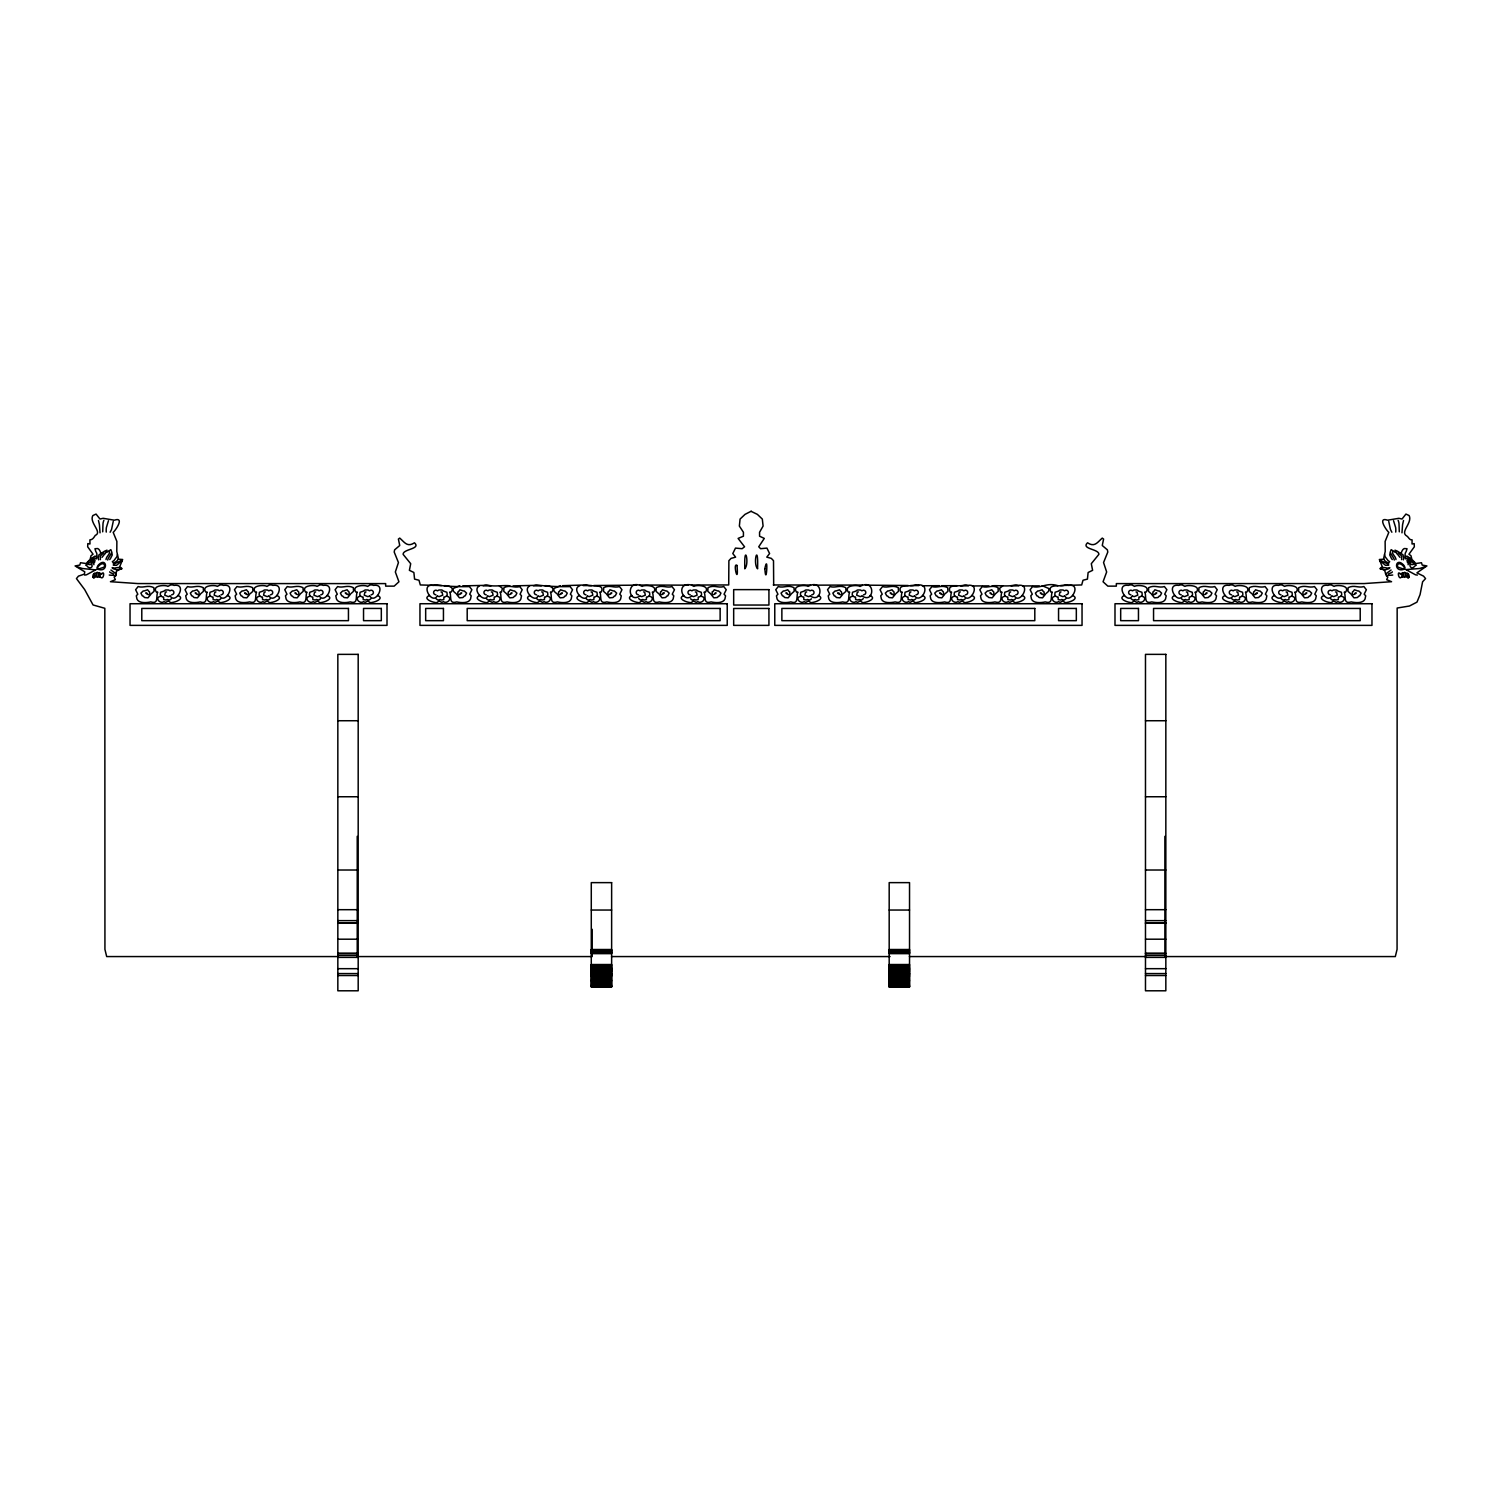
<?xml version="1.0" encoding="UTF-8"?>
<svg xmlns="http://www.w3.org/2000/svg" width="1502" height="1502" viewBox="0 0 1502 1502"><rect width="100%" height="100%" fill="white"/><g stroke="black" fill="none" stroke-linecap="round" stroke-linejoin="round"><path stroke-width="1.5" d="M1408.125 564.714L1408.2 564.039A2.76 2.76 0 0 1 1408.613 563.231L1409.721 562.63A3.173 3.173 0 0 1 1410.416 562.555M1409.233 577.05L1408.557 574.308L1407.994 578.176A8.092 8.092 0 0 0 1408.782 577.538L1408.97 577.331M1408.238 574.252C1407.562 570.854 1405.365 579.152 1407.787 576.299M1395.733 532.083L1395.771 531.501A18.982 18.982 0 0 0 1395.621 527.484L1393.537 520.725M98.681 575.886A2.966 2.966 0 0 0 99.62 577.294L100.277 576.73A7.134 7.134 0 0 0 100.071 575.285L99.489 572.619L98.569 573.201M1401.291 553.243L1401.404 552.567A12.448 12.448 0 0 1 1401.892 551.215L1402.812 549.713A4.881 4.881 0 0 1 1404.314 548.549L1407.036 548.718L1406.172 551.572A5.933 5.933 0 0 0 1405.215 553.525L1404.971 556.134A9.556 9.556 0 0 0 1405.328 558.124L1405.609 558.894M106.022 559.57L106.173 558.763A9.725 9.725 0 0 1 106.811 557.242A6.44 6.44 0 0 1 107.825 555.796L109.289 553.487A2.685 2.685 0 0 0 109.195 551.478L109.083 551.253M94.664 573.22L96.316 573.407A8.805 8.805 0 0 1 96.635 574.102L96.748 574.74A7.078 7.078 0 0 1 96.766 575.961L95.602 576.843M744.767 568.826C749.911 563.419 743.922 541.002 744.823 568.357M170.233 596.069C175.734 604.912 187.938 583.264 174.007 585.386A5.464 5.464 0 0 0 172.054 584.898A5.595 5.595 0 0 0 170.402 585.048L167.905 586.4A38.958 38.958 0 0 0 166.891 585.911C162.873 584.916 151.909 585.855 156.339 592.051A3.173 3.173 0 0 0 157.41 592.332M219.649 596.069C225.15 604.912 237.354 583.264 223.422 585.386A5.464 5.464 0 0 0 221.47 584.898A5.595 5.595 0 0 0 219.818 585.048L217.321 586.4A38.958 38.958 0 0 0 216.307 585.911C212.289 584.916 201.324 585.855 205.755 592.051A3.173 3.173 0 0 0 206.825 592.332M269.065 596.069C274.566 604.912 286.769 583.264 272.838 585.386A5.464 5.464 0 0 0 270.886 584.898A5.595 5.595 0 0 0 269.233 585.048L266.924 586.456A38.958 38.958 0 0 0 265.723 585.911C261.705 584.916 250.74 585.855 255.171 592.051A3.173 3.173 0 0 0 256.241 592.332M319.4 596.069C324.901 604.912 337.105 583.264 323.174 585.386A5.464 5.464 0 0 0 321.203 584.898A5.595 5.595 0 0 0 319.569 585.048L317.072 586.4A38.958 38.958 0 0 0 316.058 585.911C312.04 584.916 301.076 585.855 305.507 592.051A3.173 3.173 0 0 0 306.577 592.332M369.736 596.069C375.237 604.912 387.441 583.264 373.491 585.386A5.464 5.464 0 0 0 371.538 584.898A5.595 5.595 0 0 0 369.886 585.048L367.577 586.456A38.958 38.958 0 0 0 366.394 585.911C362.358 584.916 351.393 585.855 355.843 592.051A3.173 3.173 0 0 0 356.894 592.332M810.385 596.069C822.908 604.123 824.091 577.632 808.057 586.4A38.958 38.958 0 0 0 807.043 585.911C803.007 584.916 792.042 585.855 796.473 592.051A3.173 3.173 0 0 0 797.543 592.332M862.148 596.069C874.483 604.255 876.06 577.594 860.008 586.456A38.958 38.958 0 0 0 858.825 585.911C854.788 584.916 843.824 585.855 848.255 592.051A3.173 3.173 0 0 0 849.325 592.332M914.662 596.069C921.064 604.593 932.686 583.039 917.234 584.991A5.595 5.595 0 0 0 914.831 585.048C910.775 587.094 896.619 583.152 900.768 592.051A3.173 3.173 0 0 0 901.838 592.332M964.077 596.069C969.597 604.912 981.782 583.264 967.851 585.386A5.464 5.464 0 0 0 966.65 584.991A5.595 5.595 0 0 0 964.246 585.048C960.191 587.094 946.035 583.152 950.184 592.051A3.173 3.173 0 0 0 951.254 592.332M1014.413 596.069C1019.914 604.912 1032.118 583.264 1018.187 585.386A5.464 5.464 0 0 0 1016.985 584.991A5.595 5.595 0 0 0 1014.582 585.048C1008.086 586.794 999.75 585.311 992.146 585.761M1064.749 596.069C1070.25 604.912 1082.454 583.264 1068.523 585.386A5.464 5.464 0 0 0 1067.321 584.991A5.595 5.595 0 0 0 1064.918 585.048C1060.844 587.094 1046.706 583.152 1050.856 592.051A3.173 3.173 0 0 0 1051.926 592.332M97.086 568L97.142 567.606A6.496 6.496 0 0 1 98.156 565.296C106.867 555.627 109.045 573.407 97.611 569.164M117.438 554.613L117.381 554.839A10.589 10.589 0 0 1 116.818 556.81L114.114 560.359A21.178 21.178 0 0 1 112.669 561.485L112.293 561.748M1388.749 521.419L1390.439 529.417A54.598 54.598 0 0 0 1391.772 532.008L1391.885 532.234M100.033 532.835L99.432 524.78A107.224 107.224 0 0 0 98.512 520.706L98.456 520.481M97.273 568.939C97.423 565.691 103.976 560.828 104.689 565.766A3.229 3.229 0 0 1 103.995 567.174L98.606 569.014M1407.336 573.22L1405.684 573.407A8.805 8.805 0 0 0 1405.365 574.102L1405.252 574.74A7.078 7.078 0 0 0 1405.234 575.961L1406.398 576.843M107.712 560.039L107.844 559.533A7.942 7.942 0 0 1 108.764 557.58L111.617 552.886A2.779 2.779 0 0 0 111.711 551.966L110.829 549.638L107.656 551.835A18.512 18.512 0 0 1 106.567 552.342M1403.544 520.481L1403.488 520.706A107.224 107.224 0 0 0 1402.568 524.78L1401.967 532.835M171.341 598.81L169.557 600.087L167.154 599.486A5.445 5.445 0 0 1 166.14 600.03L163.699 599.598L163.605 597.064A19.263 19.263 0 0 0 162.272 596.82L161.052 596.012A3.661 3.661 0 0 1 160.282 594.36L160.601 592.276L163.962 591.112A4.637 4.637 0 0 1 165.84 589.967L168.468 590.004A4.919 4.919 0 0 1 169.876 590.83C173.481 588.183 176.034 594.229 171.528 594.923M220.756 598.81L218.973 600.087L216.57 599.486A5.445 5.445 0 0 1 215.556 600.03L213.115 599.598L213.021 597.064A19.263 19.263 0 0 0 211.688 596.82L210.468 596.012A3.661 3.661 0 0 1 209.698 594.36L210.017 592.276L213.378 591.112A4.637 4.637 0 0 1 215.255 589.967L217.884 590.004A4.919 4.919 0 0 1 219.292 590.83C222.897 588.183 225.45 594.229 220.944 594.923M270.172 598.81L268.389 600.087L265.985 599.486A5.445 5.445 0 0 1 264.972 600.03L262.531 599.598L262.437 597.064A19.263 19.263 0 0 0 261.104 596.82L259.884 596.012A3.661 3.661 0 0 1 259.114 594.36L259.433 592.276L262.794 591.112A4.637 4.637 0 0 1 264.671 589.967L267.3 590.004A4.919 4.919 0 0 1 268.708 590.83C272.313 588.183 274.866 594.229 270.36 594.923M320.508 598.81L318.724 600.087L316.302 599.486A5.445 5.445 0 0 1 315.307 600.03L312.848 599.598L312.773 597.064A19.263 19.263 0 0 0 311.44 596.82L310.219 596.012A3.661 3.661 0 0 1 309.45 594.36L309.769 592.276L313.129 591.112A4.637 4.637 0 0 1 315.007 589.967L317.635 590.004A4.919 4.919 0 0 1 319.044 590.83C322.648 588.183 325.183 594.229 320.696 594.923M370.844 598.81L369.041 600.087L366.638 599.486A5.445 5.445 0 0 1 365.643 600.03L363.184 599.598L363.108 597.064A19.263 19.263 0 0 0 361.757 596.82L360.555 596.012A3.661 3.661 0 0 1 359.785 594.36L360.105 592.276L363.465 591.112A4.637 4.637 0 0 1 365.324 589.967L367.971 590.004A4.919 4.919 0 0 1 369.379 590.83C372.965 588.183 375.519 594.229 371.013 594.923M811.493 598.81L809.691 600.087L807.287 599.486A5.445 5.445 0 0 1 806.292 600.03L803.833 599.598L803.739 597.064A19.263 19.263 0 0 0 802.406 596.82L801.186 596.012A3.661 3.661 0 0 1 800.435 594.36L800.754 592.276L804.114 591.112A4.637 4.637 0 0 1 805.973 589.967L808.602 590.004A4.919 4.919 0 0 1 810.01 590.83C813.615 588.183 816.168 594.229 811.662 594.923M863.312 598.622L861.472 600.087L859.069 599.486A5.445 5.445 0 0 1 858.074 600.03L855.614 599.598L855.52 597.064A19.263 19.263 0 0 0 854.187 596.82L852.967 596.012A3.661 3.661 0 0 1 852.216 594.36L852.535 592.276L855.896 591.112A4.637 4.637 0 0 1 857.755 589.967L860.383 590.004A4.919 4.919 0 0 1 861.791 590.83C865.396 588.183 867.949 594.229 863.443 594.923M915.788 598.81L913.986 600.087L911.583 599.486A5.445 5.445 0 0 1 910.569 600.03L908.128 599.598L908.034 597.064A19.263 19.263 0 0 0 906.701 596.82L905.481 596.012A3.661 3.661 0 0 1 904.73 594.36L905.049 592.276L908.391 591.112A4.637 4.637 0 0 1 910.268 589.967L912.897 590.004A4.919 4.919 0 0 1 914.305 590.83C917.91 588.183 920.463 594.229 915.957 594.923M965.204 598.81L963.402 600.087L960.998 599.486A5.445 5.445 0 0 1 959.985 600.03L957.544 599.598L957.45 597.064A19.263 19.263 0 0 0 956.117 596.82L954.897 596.012A3.661 3.661 0 0 1 954.145 594.36L954.465 592.276L957.807 591.112A4.637 4.637 0 0 1 959.684 589.967L962.313 590.004A4.919 4.919 0 0 1 963.721 590.83C967.326 588.183 969.879 594.229 965.373 594.923M1015.521 598.81L1013.737 600.087L1011.334 599.486A5.445 5.445 0 0 1 1010.32 600.03L1007.88 599.598L1007.786 597.064A19.263 19.263 0 0 0 1006.453 596.82L1005.232 596.012A3.661 3.661 0 0 1 1004.462 594.36L1004.782 592.276L1008.142 591.112A4.637 4.637 0 0 1 1010.02 589.967L1012.648 590.004A4.919 4.919 0 0 1 1014.057 590.83C1017.661 588.183 1020.215 594.229 1015.709 594.923M1065.857 598.81L1064.054 600.087L1061.651 599.486A5.445 5.445 0 0 1 1060.656 600.03L1058.197 599.598L1058.121 597.064A19.263 19.263 0 0 0 1056.788 596.82L1055.568 596.012A3.661 3.661 0 0 1 1054.798 594.36L1055.117 592.276L1058.478 591.112A4.637 4.637 0 0 1 1060.356 589.967L1062.984 590.004A4.919 4.919 0 0 1 1064.392 590.83C1067.997 588.183 1070.532 594.229 1066.026 594.923M757.571 568.357C758.472 541.02 752.464 563.4 757.628 568.826M1401.629 559.626L1401.61 555.984L1398.174 552.736M118.226 558.782L118.076 559.213A5.745 5.745 0 0 1 116.048 561.673L114.959 562.292A8.036 8.036 0 0 1 113.232 562.837L112.95 562.893M150.651 594.585L148.003 597.852L144.736 597.552A3.736 3.736 0 0 1 143.591 596.482L143.291 596.106A4.525 4.525 0 0 1 142.277 595.806L140.906 593.121L143.216 590.962A8.28 8.28 0 0 1 144.173 590.962L147.59 589.779L148.811 591.319A3.323 3.323 0 0 1 149.468 591.807C151.533 598.641 142.296 590.737 147.234 593.384M200.066 594.585L197.419 597.852L194.152 597.552A3.736 3.736 0 0 1 193.007 596.482L192.707 596.106A4.525 4.525 0 0 1 191.693 595.806L190.322 593.121L192.631 590.962A8.28 8.28 0 0 1 193.589 590.962L197.006 589.779L198.226 591.319A3.323 3.323 0 0 1 198.884 591.807C200.949 598.641 191.712 590.737 196.649 593.384M249.482 594.585L246.835 597.852L243.568 597.552A3.736 3.736 0 0 1 242.423 596.482L242.122 596.106A4.525 4.525 0 0 1 241.109 595.806L239.738 593.121L242.047 590.962A8.28 8.28 0 0 1 243.005 590.962L246.422 589.779L247.642 591.319A3.323 3.323 0 0 1 248.299 591.807C250.365 598.641 241.127 590.737 246.065 593.384M299.818 594.585L297.171 597.852L293.904 597.552A3.736 3.736 0 0 1 292.759 596.482L292.458 596.106A4.525 4.525 0 0 1 291.426 595.806L290.074 593.121L292.383 590.962A8.28 8.28 0 0 1 293.341 590.962L296.758 589.779L297.978 591.319A3.323 3.323 0 0 1 298.635 591.807C300.7 598.641 291.463 590.737 296.382 593.384M350.154 594.585L347.488 597.852L344.24 597.552A3.736 3.736 0 0 1 343.076 596.482L342.794 596.106A4.525 4.525 0 0 1 341.761 595.806L340.41 593.121L342.7 590.962A8.28 8.28 0 0 1 343.676 590.962L347.093 589.779L348.314 591.319A3.323 3.323 0 0 1 348.952 591.807C351.036 598.641 341.799 590.737 346.718 593.384M790.803 594.585L788.137 597.852L784.889 597.552A3.736 3.736 0 0 1 783.725 596.482L783.443 596.106A4.525 4.525 0 0 1 782.411 595.806L781.059 593.121L783.349 590.962A8.28 8.28 0 0 1 784.326 590.962L787.724 589.779L788.944 591.319A3.323 3.323 0 0 1 789.601 591.807M842.584 594.585L839.918 597.852L836.67 597.552A3.736 3.736 0 0 1 835.506 596.482L835.225 596.106A4.525 4.525 0 0 1 834.192 595.806L832.84 593.121L835.131 590.962A8.28 8.28 0 0 1 836.107 590.962L839.505 589.779L840.726 591.319A3.323 3.323 0 0 1 841.383 591.807C843.936 598.416 833.666 591.15 839.336 593.252M895.079 594.585L892.432 597.852L889.184 597.552A3.736 3.736 0 0 1 888.02 596.482L887.738 596.106A4.525 4.525 0 0 1 886.706 595.806L885.335 593.121L887.644 590.962A8.28 8.28 0 0 1 888.602 590.962L892.019 589.779L893.239 591.319A3.323 3.323 0 0 1 893.897 591.807C895.962 598.641 886.724 590.737 891.662 593.384M944.495 594.585L941.848 597.852L938.6 597.552A3.736 3.736 0 0 1 937.436 596.482L937.154 596.106A4.525 4.525 0 0 1 936.121 595.806L934.751 593.121L937.06 590.962A8.28 8.28 0 0 1 938.018 590.962L941.435 589.779L942.655 591.319A3.323 3.323 0 0 1 943.312 591.807C945.378 598.641 936.14 590.737 941.078 593.384M994.831 594.585L992.184 597.852L988.917 597.552A3.736 3.736 0 0 1 987.772 596.482L987.471 596.106A4.525 4.525 0 0 1 986.438 595.806L985.087 593.121L987.396 590.962A8.28 8.28 0 0 1 988.354 590.962L991.771 589.779L992.991 591.319A3.323 3.323 0 0 1 993.648 591.807C995.713 598.641 986.476 590.737 991.414 593.384M1045.167 594.585L1042.519 597.852L1039.253 597.552A3.736 3.736 0 0 1 1038.107 596.482L1037.807 596.106A4.525 4.525 0 0 1 1036.774 595.806L1035.422 593.121L1037.732 590.962A8.28 8.28 0 0 1 1038.689 590.962L1042.106 589.779L1043.289 591.488A3.323 3.323 0 0 1 1043.984 591.807C1046.049 598.641 1036.812 590.737 1041.731 593.384M96.391 558.894L96.672 558.124A9.556 9.556 0 0 0 97.029 556.134L96.785 553.525A5.933 5.933 0 0 0 95.828 551.572L94.964 548.718L97.686 548.549A4.881 4.881 0 0 1 99.188 549.713L100.108 551.215A12.448 12.448 0 0 1 100.596 552.567L100.709 553.243M103.901 520.312L103.769 520.612A15.658 15.658 0 0 0 103.018 523.353L102.849 527.333A72.828 72.828 0 0 1 102.699 531.821M108.463 520.725L106.398 527.484A18.982 18.982 0 0 0 106.229 531.501L106.266 532.083M90.833 558.913L94.833 556.191A6.515 6.515 0 0 1 96.147 556.397M449.755 592.126C451.764 596.238 448.347 604.536 456.758 601.908C461.433 602.978 470.839 603.748 470.933 596.895A2.46 2.46 0 0 0 471.102 595.656L469.694 594.21L471.872 589.723L469.394 586.569C460.438 586.85 446.901 586.475 437.082 585.048A5.595 5.595 0 0 0 434.679 584.991A5.464 5.464 0 0 0 433.477 585.386C419.546 583.264 431.75 604.912 437.251 596.069M500.091 592.126C502.1 596.238 498.683 604.536 507.094 601.908C511.769 602.978 521.175 603.748 521.269 596.895A2.46 2.46 0 0 0 521.438 595.656L520.03 594.21L522.189 589.723L519.711 586.569C514.153 588.296 510.136 584.56 503.977 587.658L503.752 591.3L506.512 593.741M550.427 592.126C552.492 596.256 548.981 604.536 557.411 601.908C562.086 602.978 571.511 603.748 571.605 596.895A2.46 2.46 0 0 0 571.755 595.656L570.347 594.21L572.525 589.723L570.047 586.569C561.11 586.85 547.573 586.475 537.754 585.048A5.595 5.595 0 0 0 535.35 584.991A5.464 5.464 0 0 0 534.149 585.386L513.083 585.874M599.842 592.126C601.833 596.238 598.434 604.536 606.827 601.908C611.502 602.978 620.927 603.748 621.021 596.895A2.46 2.46 0 0 0 621.171 595.656L619.763 594.21L621.941 589.723L619.462 586.569C613.886 588.296 609.868 584.56 603.729 587.658L603.504 591.3L606.264 593.741M652.337 592.126C654.346 596.238 650.948 604.536 659.34 601.908C664.015 602.978 673.44 603.748 673.534 596.895A2.46 2.46 0 0 0 673.685 595.656L672.276 594.21L674.454 589.723L671.976 586.569C666.4 588.296 662.382 584.56 656.243 587.658L656.017 591.3L658.777 593.741M704.119 592.126C706.203 596.256 702.692 604.536 711.122 601.908C715.797 602.978 725.222 603.748 725.316 596.895A2.46 2.46 0 0 0 725.466 595.656L724.058 594.21L726.236 589.723L723.757 586.569C718.181 588.296 714.163 584.56 708.024 587.658L707.799 591.3L710.559 593.741M1144.768 592.126C1146.777 596.238 1143.36 604.536 1151.771 601.908C1156.446 602.978 1165.852 603.748 1165.946 596.895A2.46 2.46 0 0 0 1166.115 595.656L1164.707 594.21L1166.885 589.723L1164.407 586.569C1158.831 588.296 1154.813 584.56 1148.673 587.658L1148.448 591.3L1151.189 593.741M1195.104 592.126C1197.169 596.256 1193.658 604.536 1202.107 601.908C1206.782 602.978 1216.188 603.748 1216.282 596.895A2.46 2.46 0 0 0 1216.451 595.656L1215.043 594.21L1217.221 589.723L1214.743 586.569C1209.166 588.296 1205.148 584.56 1199.009 587.658L1198.784 591.3L1201.525 593.741M1245.44 592.126C1247.449 596.238 1244.032 604.536 1252.424 601.908C1257.099 602.978 1266.524 603.748 1266.618 596.895A2.46 2.46 0 0 0 1266.787 595.656L1265.36 594.21L1267.538 589.723L1265.059 586.569C1259.483 588.296 1255.465 584.56 1249.326 587.658L1249.101 591.3L1251.861 593.741M1294.855 592.126C1296.921 596.256 1293.41 604.536 1301.84 601.908C1306.515 602.978 1315.94 603.748 1316.034 596.895A2.46 2.46 0 0 0 1316.203 595.656L1314.776 594.21L1316.954 589.723L1314.475 586.569C1308.899 588.296 1304.881 584.56 1298.742 587.658L1298.517 591.3L1301.276 593.741M1344.271 592.126C1346.28 596.238 1342.863 604.536 1351.256 601.908C1355.93 602.978 1365.356 603.748 1365.449 596.895A2.46 2.46 0 0 0 1365.618 595.656L1364.191 594.21L1366.369 589.723L1363.891 586.569C1358.315 588.296 1354.297 584.56 1348.158 587.658L1347.932 591.3L1350.692 593.741M102.042 557.336L103.863 554.951A28.275 28.275 0 0 1 105.215 553.581L106.604 551.403A9.012 9.012 0 0 0 106.98 550.183L104.483 551.234A21.591 21.591 0 0 1 103.169 552.098L99.001 554.782L98.287 558.087A13.049 13.049 0 0 0 98.625 559.852M1392.917 551.253L1392.805 551.478A2.685 2.685 0 0 0 1392.711 553.487L1394.175 555.796A6.44 6.44 0 0 1 1395.189 557.242A9.725 9.725 0 0 1 1395.827 558.763L1395.978 559.57M110.115 532.234L110.228 532.008A54.598 54.598 0 0 0 111.561 529.417L113.251 521.419M100.108 573.464L101.254 573.595A11.866 11.866 0 0 1 101.46 574.29C104.971 568.807 104.013 581.236 100.258 576.918M1416.348 565.109A29.496 29.496 0 0 0 1415.091 565.841C1411.523 570.76 1407.843 565.559 1411.354 561.842A12.26 12.26 0 0 0 1411.486 560.622M337.837 956.567L106.68 956.567L104.933 949.395L104.821 608.291L93.068 604.968L84.694 589.629L76.452 578.589L78.442 576.13L84.375 574.121L84.769 571.83L75.1 565.935L79.794 565.09L80.526 562.724L86.102 563.532L90.082 559.439L91.04 555.702L93.049 554.219L87.679 546.822L87.811 543.611L89.97 543.987L89.913 539.856C92.655 539.762 93.781 537.641 95.264 535.388C102.868 532.328 88.862 522.508 92.842 515.58L96.053 514.059L99.977 519.035L103.131 518.303L114.377 520.199C124.572 516.613 116.33 529.455 113.194 532.403L116.874 541.396L116.781 551.516L118.545 559.232L122.657 559.495L119.747 566.611L122.019 568.601L118.489 569.521A8.805 8.805 0 0 1 116.536 569.727L113.194 568.732A7.773 7.773 0 0 1 112.331 568L112.124 567.794M691.615 596.069C682.49 604.067 675.093 581.33 691.464 585.048L728.714 584.954L728.883 560.697L731.08 558.368L735.623 557.148L732.807 553.543L735.473 548.099L742.101 548.699L744.56 546.784L738.102 538.411L743.415 536.214L743.434 532.271L739.36 526.075L740.073 519.072L745.03 514.36L751.225 511.206M120.254 569.22L116.386 571.229L116.105 575.36L114.133 576.975L115.316 579.678L110.435 581.706L137.733 583.565L385.657 583.602L385.657 586.137L394.162 586.137L398.931 581.781L395.345 571.98L398.443 562.555L394.2 552.041L394.632 549.826L399.739 545.508L398.405 539.087L399.739 538.091C404.564 542.222 407.173 547.573 414.477 542.804C421.33 549.131 402.799 548.943 403.118 554.351L410.703 563.701L409.389 570.328L413.876 572.487L414.571 579.115L419.002 580.241L420.316 584.954L441.457 585.536M96.316 572.825C99.094 570.047 99.507 579.659 96.56 576.806M1403.431 573.201L1402.511 572.619L1401.929 575.285A7.134 7.134 0 0 0 1401.742 576.524C1398.85 581.875 1396.466 568.77 1400.54 574.29A11.866 11.866 0 0 1 1400.746 573.595L1401.892 573.464M486.291 594.923C481.785 594.229 484.339 588.183 487.943 590.83A4.919 4.919 0 0 1 489.352 590.004L491.98 589.967A4.637 4.637 0 0 1 493.858 591.112L497.218 592.276L497.537 594.36A3.661 3.661 0 0 1 496.768 596.012L495.547 596.82A19.263 19.263 0 0 0 494.214 597.064L494.12 599.598L491.68 600.03A5.445 5.445 0 0 1 490.666 599.486L488.263 600.087L486.479 598.81M586.043 594.923C581.537 594.229 584.09 588.183 587.695 590.83A4.919 4.919 0 0 1 589.103 590.004L591.732 589.967A4.637 4.637 0 0 1 593.609 591.112L596.951 592.276L597.27 594.36A3.661 3.661 0 0 1 596.519 596.012L595.299 596.82A19.263 19.263 0 0 0 593.966 597.064L593.872 599.598L591.431 600.03A5.445 5.445 0 0 1 590.417 599.486L588.014 600.087L586.212 598.81M690.338 594.923C685.832 594.229 688.385 588.183 691.99 590.83A4.919 4.919 0 0 1 693.398 590.004L696.027 589.967A4.637 4.637 0 0 1 697.886 591.112L701.246 592.276L701.565 594.36A3.661 3.661 0 0 1 700.814 596.012L699.594 596.82A19.263 19.263 0 0 0 698.261 597.064L698.167 599.598L695.708 600.03A5.445 5.445 0 0 1 694.713 599.486L692.309 600.087L690.507 598.81M1130.987 594.923C1126.481 594.229 1129.035 588.183 1132.621 590.83A4.919 4.919 0 0 1 1134.029 590.004L1136.676 589.967A4.637 4.637 0 0 1 1138.535 591.112L1141.896 592.276L1142.215 594.36A3.661 3.661 0 0 1 1141.445 596.012L1140.243 596.82A19.263 19.263 0 0 0 1138.891 597.064L1138.816 599.598L1136.357 600.03A5.445 5.445 0 0 1 1135.362 599.486L1132.959 600.087L1131.156 598.81M1231.64 594.923C1227.134 594.229 1229.687 588.183 1233.292 590.83A4.919 4.919 0 0 1 1234.7 590.004L1237.329 589.967A4.637 4.637 0 0 1 1239.206 591.112L1242.567 592.276L1242.886 594.36A3.661 3.661 0 0 1 1242.116 596.012L1240.896 596.82A19.263 19.263 0 0 0 1239.563 597.064L1239.469 599.598L1237.028 600.03A5.445 5.445 0 0 1 1236.015 599.486L1233.611 600.087L1231.828 598.81M1330.472 594.923C1325.966 594.229 1328.519 588.183 1332.124 590.83A4.919 4.919 0 0 1 1333.532 590.004L1336.16 589.967A4.637 4.637 0 0 1 1338.038 591.112L1341.399 592.276L1341.718 594.36A3.661 3.661 0 0 1 1340.948 596.012L1339.728 596.82A19.263 19.263 0 0 0 1338.395 597.064L1338.301 599.598L1335.86 600.03A5.445 5.445 0 0 1 1334.846 599.486L1332.443 600.087L1330.659 598.81M90.514 560.622A12.26 12.26 0 0 0 90.646 561.842L91.566 564.226L89.97 564.621A6.628 6.628 0 0 1 88.975 564.452L86.665 564.02M1389.876 567.794L1389.669 568A7.773 7.773 0 0 1 1388.806 568.732L1385.464 569.727A8.805 8.805 0 0 1 1383.511 569.521L1379.981 568.601L1382.253 566.611L1379.343 559.495L1383.455 559.232L1385.219 551.516L1385.126 541.396L1388.806 532.403C1385.67 529.455 1377.428 516.613 1387.623 520.199L1398.869 518.303L1402.023 519.035L1405.947 514.059L1409.158 515.58C1412.706 523.147 1399.376 532.102 1406.942 536.101C1408.745 537.303 1409.289 540.138 1412.087 539.856L1412.03 543.987L1414.189 543.611L1414.321 546.822L1408.951 554.219L1410.96 555.702L1411.918 559.439L1415.898 563.532L1421.474 562.724L1422.206 565.09L1426.9 565.935L1416.893 572.863L1423.558 576.13L1425.548 578.589L1422.601 581.781L1420.066 594.604L1416.968 602.133L1409.458 606.019L1397.16 608.028L1397.067 949.395L1395.32 956.567L1164.876 956.567L1164.876 836.332M1388.468 573.933L1391.791 572.544A8.054 8.054 0 0 0 1392.335 571.849M1380.488 568.995L1380.638 568.845A6.29 6.29 0 0 1 1381.183 568.413L1381.915 568A9.838 9.838 0 0 1 1383.361 567.456L1388.073 568.15A6.027 6.027 0 0 0 1389.162 567.718L1389.406 567.587M1381.746 569.22C1386.797 569.183 1384.187 575.059 1387.059 575.604A5.97 5.97 0 0 1 1388.186 575.304L1389.087 575.228A11.734 11.734 0 0 0 1390.608 575.247A24.633 24.633 0 0 0 1392.748 575.041M787.367 593.384C782.429 590.718 791.667 598.641 789.601 591.807M509.854 585.761C502.25 585.048 493.895 586.982 487.418 585.048A5.595 5.595 0 0 0 485.015 584.991A5.464 5.464 0 0 0 483.813 585.386L462.747 585.874M1407.092 561.692L1409.289 560.622A4.769 4.769 0 0 1 1410.247 560.715M712.399 591.807C710.333 598.641 719.571 590.718 714.633 593.384M1405.44 576.806C1402.53 579.697 1402.868 570.047 1405.684 572.825M103.826 552.736L100.39 555.984L100.371 559.626M1395.433 552.342A18.512 18.512 0 0 1 1394.344 551.835L1391.171 549.638L1390.289 551.966A2.779 2.779 0 0 0 1390.383 552.886L1389.726 554.895L1391.265 558.087A38.639 38.639 0 0 0 1392.279 559.589M995.488 593.741L998.248 591.3L998.023 587.658C991.864 584.56 987.847 588.296 982.289 586.569L979.811 589.723L981.97 594.21L980.562 595.656A2.46 2.46 0 0 0 980.731 596.895C980.825 603.748 990.231 602.978 994.906 601.908C1003.317 604.536 999.9 596.238 1001.909 592.126M1057.821 585.686C1046.969 582.1 1040.473 588.765 1032.606 586.569L1030.128 589.723L1032.306 594.21L1030.898 595.656A2.46 2.46 0 0 0 1031.067 596.895C1031.161 603.748 1040.567 602.978 1045.242 601.908C1053.653 604.536 1050.236 596.238 1052.245 592.126M1406.304 558.087L1409.683 558.368A9.65 9.65 0 0 1 1410.678 559.12M600.162 592.332A3.173 3.173 0 0 0 601.232 592.051C605.381 583.152 591.225 587.094 587.169 585.048A5.595 5.595 0 0 0 584.766 584.991L562.518 585.686M1391.077 570.028L1386.609 573.295A7.717 7.717 0 0 0 1385.952 574.515M151.308 593.741L154.068 591.3L153.842 587.658C147.703 584.56 143.685 588.296 138.109 586.569L135.631 589.723L137.809 594.21L136.382 595.656A2.46 2.46 0 0 0 136.551 596.895C136.644 603.748 146.069 602.978 150.744 601.908C159.137 604.536 155.72 596.238 157.729 592.126M200.724 593.741L203.483 591.3L203.258 587.658C197.119 584.56 193.101 588.296 187.525 586.569L185.046 589.723L187.224 594.21L185.797 595.656A2.46 2.46 0 0 0 185.966 596.895C186.06 603.748 195.485 602.978 200.16 601.908C208.384 604.818 205.267 596.219 207.145 592.126M250.139 593.741L252.899 591.3L252.674 587.658C246.535 584.56 242.517 588.296 236.94 586.569L234.462 589.723L236.64 594.21L235.213 595.656A2.46 2.46 0 0 0 235.382 596.895C235.476 603.748 244.901 602.978 249.576 601.908C257.969 604.536 254.551 596.238 256.56 592.126M300.475 593.741L303.216 591.3L302.991 587.658C296.852 584.56 292.834 588.296 287.257 586.569L284.779 589.723L286.957 594.21L285.549 595.656A2.46 2.46 0 0 0 285.718 596.895C285.812 603.748 295.218 602.978 299.893 601.908C308.117 604.818 305.019 596.219 306.896 592.126M350.811 593.741L353.552 591.3L353.327 587.658C347.187 584.56 343.169 588.296 337.593 586.569L335.115 589.723L337.293 594.21L335.885 595.656A2.46 2.46 0 0 0 336.054 596.895C336.148 603.748 345.554 602.978 350.229 601.908C358.64 604.536 355.223 596.238 357.232 592.126M791.441 593.741L794.201 591.3L793.976 587.658C787.837 584.56 783.819 588.296 778.243 586.569L775.764 589.723L777.942 594.21L776.534 595.656A2.46 2.46 0 0 0 776.684 596.895C776.778 603.748 786.203 602.978 790.878 601.908C799.102 604.818 796.004 596.219 797.881 592.126M843.223 593.741L845.983 591.3L845.757 587.658C839.618 584.56 835.6 588.296 830.024 586.569L827.546 589.723L829.724 594.21L828.315 595.656A2.46 2.46 0 0 0 828.466 596.895C828.56 603.748 837.985 602.978 842.66 601.908C851.052 604.536 847.654 596.238 849.663 592.126M895.736 593.741L898.496 591.3L898.271 587.658C892.132 584.56 888.114 588.296 882.538 586.569L880.059 589.723L882.237 594.21L880.829 595.656A2.46 2.46 0 0 0 880.979 596.895C881.073 603.748 890.498 602.978 895.173 601.908C903.566 604.536 900.167 596.238 902.158 592.126M945.152 593.741L947.912 591.3L947.687 587.658C941.547 584.56 937.53 588.296 931.953 586.569L929.475 589.723L931.653 594.21L930.245 595.656A2.46 2.46 0 0 0 930.395 596.895C930.489 603.748 939.914 602.978 944.589 601.908C952.812 604.818 949.696 596.219 951.573 592.126M1045.824 593.741L1048.565 591.3L1048.959 588.577L1042.238 585.705M479.307 585.949C471.647 589.929 484.789 603.504 487.587 596.069M529.643 585.949C521.983 589.929 535.106 603.504 537.923 596.069M96.128 569.596L86.553 574.778A26.06 26.06 0 0 1 84.619 575.078M1424.929 566.63L1424.384 566.855A55.912 55.912 0 0 1 1419.559 568.507L1405.872 569.596M652.675 592.332A3.173 3.173 0 0 0 653.745 592.051C658.176 585.836 647.212 584.916 643.175 585.911A38.958 38.958 0 0 0 642.161 586.4C626.127 577.632 627.31 604.123 639.852 596.069M122.206 561.279L122 561.354A12.26 12.26 0 0 0 120.273 562.199L116.499 565.334L113.288 565.184M1404.389 569.164C1392.955 573.388 1395.133 555.627 1403.844 565.296A6.496 6.496 0 0 1 1404.858 567.606L1404.914 568M1388.712 565.184L1385.501 565.334L1381.727 562.199A12.26 12.26 0 0 0 1380 561.354L1379.794 561.279M121.887 560.377L121.024 560.64A10.758 10.758 0 0 0 119.747 561.279L113.439 564.377M459.762 585.705L453.041 588.577L453.435 591.3L456.176 593.741M560.434 585.705L553.712 588.577L554.088 591.3L556.848 593.741M1002.66 585.949L999.543 588.39L1000.52 592.051A3.173 3.173 0 0 0 1001.59 592.332M579.81 585.761C570.647 588.671 584.316 603.898 587.338 596.069M1388.561 564.377L1382.253 561.279A10.758 10.758 0 0 0 1380.976 560.64L1380.282 560.415M1415.335 564.02L1413.025 564.452A6.628 6.628 0 0 1 1412.03 564.621L1410.434 564.226M960.736 585.911L968.583 585.799M1011.071 585.911L1018.919 585.799M160.977 596.181C154.011 597.176 159.925 604.611 164.131 601.645A5.219 5.219 0 0 0 165.746 602.34L168.337 601.063L170.533 602.49A3.229 3.229 0 0 0 172.58 602.415C176.053 601.964 184.99 598.472 178.081 595.468M210.393 596.181C203.427 597.176 209.341 604.611 213.547 601.645A5.219 5.219 0 0 0 215.161 602.34L217.752 601.063L219.949 602.49A3.229 3.229 0 0 0 221.996 602.415C225.469 601.964 234.406 598.472 227.497 595.468M259.808 596.181C252.843 597.176 258.757 604.611 262.963 601.645A5.219 5.219 0 0 0 264.577 602.34L267.168 601.063L269.365 602.49A3.229 3.229 0 0 0 271.411 602.415C274.885 601.964 283.822 598.472 276.912 595.468M310.125 596.181C303.179 597.176 309.093 604.611 313.298 601.645A5.219 5.219 0 0 0 314.913 602.34L317.504 601.063L319.682 602.49A3.229 3.229 0 0 0 321.747 602.415C325.221 601.964 334.157 598.472 327.248 595.468M360.461 596.181C353.514 597.176 359.41 604.611 363.634 601.645A5.219 5.219 0 0 0 365.249 602.34L367.84 601.063L370.018 602.49A3.229 3.229 0 0 0 372.083 602.415C375.538 601.964 384.493 598.472 377.584 595.468M801.11 596.181C794.164 597.176 800.059 604.611 804.265 601.645A5.219 5.219 0 0 0 805.879 602.34L808.47 601.063L810.667 602.49A3.229 3.229 0 0 0 812.713 602.415C816.187 601.964 825.142 598.472 818.233 595.468M852.892 596.181C845.926 597.176 851.841 604.611 856.046 601.645A5.219 5.219 0 0 0 857.661 602.34L860.252 601.063L862.448 602.49A3.229 3.229 0 0 0 864.495 602.415C867.968 601.964 876.924 598.472 869.996 595.468M905.406 596.181C898.44 597.176 904.354 604.611 908.56 601.645A5.219 5.219 0 0 0 910.174 602.34L912.765 601.063L914.962 602.49A3.229 3.229 0 0 0 917.009 602.415C920.482 601.964 929.438 598.472 922.51 595.468M954.821 596.181C947.856 597.176 953.77 604.611 957.976 601.645A5.219 5.219 0 0 0 959.59 602.34L962.181 601.063L964.378 602.49A3.229 3.229 0 0 0 966.424 602.415C969.898 601.964 978.853 598.472 971.925 595.468M1005.138 596.181C998.192 597.176 1004.106 604.611 1008.311 601.645A5.219 5.219 0 0 0 1009.926 602.34L1012.517 601.063L1014.714 602.49A3.229 3.229 0 0 0 1016.76 602.415C1020.233 601.964 1029.17 598.472 1022.261 595.468M1055.474 596.181C1048.527 597.176 1054.442 604.611 1058.647 601.645A5.219 5.219 0 0 0 1060.262 602.34L1062.853 601.063L1065.031 602.49A3.229 3.229 0 0 0 1067.096 602.415C1070.551 601.964 1079.506 598.472 1072.597 595.468M583.133 585.592L591.544 585.536M593.797 585.517L636.623 585.16M922.19 585.761L939.482 585.686M972.357 585.949L988.917 585.874M1022.693 585.949L1039.253 585.874M813.596 585.16L862.317 585.048M773.286 584.954L810.536 585.048M910.456 585.536L918.867 585.592M1060.543 585.536L1081.684 584.954L1082.998 580.241L1087.429 579.115L1088.124 572.487L1092.611 570.328L1091.297 563.701L1098.882 554.351C1099.201 548.943 1080.67 549.131 1087.523 542.804C1094.827 547.573 1097.436 542.222 1102.261 538.091L1103.594 539.087L1102.261 545.508L1107.368 549.826L1107.8 552.041L1103.557 562.555L1106.655 571.98L1103.069 581.781L1107.838 586.137L1116.343 586.137L1116.343 583.602L1364.267 583.565L1391.565 581.706L1386.684 579.678L1387.867 576.975L1386.421 575.979M941.566 585.705L957.149 585.686M337.837 720.735L358.189 720.735M1145.482 720.735L1165.834 720.735M337.837 796.755L358.189 796.755M1145.482 796.755L1165.834 796.755M337.837 870.015L358.189 870.015M1145.482 870.015L1165.834 870.015M337.837 909.686L358.189 909.686M1145.482 909.686L1165.834 909.686M591.281 910.043L611.633 910.043M889.184 910.043L909.536 910.043M337.837 920.632L358.189 920.632M1145.482 920.632L1165.834 920.632M337.837 922.923L358.189 922.923M1145.482 922.923L1165.834 922.923M337.837 923.261L358.189 923.261M1145.482 923.261L1165.834 923.261M337.837 939.201L358.189 939.201M1145.482 939.201L1165.834 939.201M591.281 949.508L611.633 949.508M889.184 949.508L909.536 949.508M591.281 949.902L611.633 949.921M889.184 949.921L909.536 949.902M591.281 950.334L611.633 950.334M889.184 950.334L909.536 950.334M591.281 950.804L611.633 950.804M889.184 950.804L909.536 950.804M591.281 951.217L611.633 951.217M889.184 951.217L909.536 951.217M591.281 951.705L611.633 951.892M889.184 951.705L909.536 951.892M591.281 952.137L611.633 952.137M889.184 952.137L909.536 952.137M591.281 952.456L611.633 952.456M889.184 952.456L909.536 952.456M591.281 952.831L611.633 952.831M889.184 952.831L909.536 952.831M337.837 953.244L358.189 953.244M591.281 953.226L611.633 953.226M889.184 953.226L909.536 953.226M1145.482 953.244L1165.834 953.244M337.837 953.639L358.189 953.639M591.281 953.639L611.633 953.639M889.184 953.639L909.536 953.639M1145.482 953.639L1165.834 953.639M337.837 955.441L358.189 955.441M1145.482 955.441L1165.834 955.441M611.521 956.567L890.085 956.567M909.423 956.567L1145.482 956.567M337.837 957.375L358.189 957.375M1145.482 957.375L1165.834 957.375M591.281 964.528L611.633 964.528M889.184 964.528L909.536 964.528M591.281 964.941L611.633 964.941M889.184 964.941L909.536 964.941M591.281 965.486L611.633 965.486M889.184 965.486L909.536 965.486M591.281 966.086L611.633 966.086M889.184 966.086L909.536 966.086M591.281 966.725L611.633 966.725M889.184 966.725L909.536 966.725M591.281 967.326L611.633 967.326M889.184 967.326L909.536 967.326M591.281 967.832L611.633 967.832M889.184 967.832L909.536 967.832M591.281 968.302L611.633 968.302M889.184 968.302L909.536 968.302M337.837 968.677L358.189 968.677M591.281 968.696L611.633 968.696M889.184 968.696L909.536 968.696M1145.482 968.677L1165.834 968.677M591.281 969.034L611.633 969.034M889.184 969.034L909.536 969.034M591.281 969.316L611.633 969.316M889.184 969.316L909.536 969.316M591.281 969.748L611.633 969.748M889.184 969.729L909.536 969.748M591.281 970.142L611.633 970.142M889.184 970.142L909.536 970.142M591.281 970.574L611.633 970.574M889.184 970.574L909.536 970.574M591.281 971.024L611.633 971.024M889.184 971.024L909.536 971.024M591.281 971.456L611.633 971.456M889.184 971.456L909.536 971.456M591.281 971.775L611.633 971.775M889.184 971.775L909.536 971.775M591.281 972.658L611.633 972.658M889.184 972.658L909.536 972.658M591.281 972.996L611.633 972.996M889.184 972.996L909.536 972.996M337.837 973.578L358.189 973.578M591.281 973.315L611.633 973.315M889.184 973.315L909.536 973.315M1145.482 973.578L1165.834 973.578M591.281 973.634L611.633 973.634M889.184 973.634L909.536 973.634M591.281 973.934L611.633 973.934M889.184 973.934L909.536 973.934M591.281 974.31L611.633 974.31M889.184 974.31L909.536 974.31M591.281 974.723L611.633 974.723M889.184 974.723L909.536 974.723M591.281 975.136L611.633 975.136M889.184 975.136L909.536 975.136M337.837 975.53L358.189 975.53M591.281 975.756L611.633 975.493M889.184 975.493L909.536 975.756M1145.482 975.53L1165.834 975.53M591.281 976L611.633 976M889.184 976L909.536 976M591.281 976.488L611.633 976.488M889.184 976.488L909.536 976.488M591.281 977.239L611.633 977.239M889.184 977.239L909.536 977.239M591.281 978.159L611.633 978.159M889.184 978.159L909.536 978.159M591.281 979.06L611.633 979.06M889.184 979.06L909.536 979.06M591.281 979.83L611.633 979.83M889.184 979.83L909.536 979.83M591.281 980.431L611.633 980.431M889.184 980.431L909.536 980.431M591.281 980.825L611.633 980.825M889.184 980.825L909.536 980.825M591.281 981.519L611.633 981.519M889.184 981.519L909.536 981.519M591.281 982.439L611.633 982.439M889.184 982.439L909.536 982.439M591.281 983.416L611.633 983.416M889.184 983.416L909.536 983.416M591.281 984.373L611.633 984.373M889.184 984.373L909.536 984.373M591.281 985.162L611.633 985.162M889.184 985.162L909.536 985.162M591.281 985.706L611.633 985.706M889.184 985.706L909.536 985.706M591.281 986.101L611.633 986.101M889.184 986.101L909.536 986.101M591.281 986.42L611.633 986.42M889.184 986.42L909.536 986.42M591.281 986.664L611.633 986.664M889.184 986.664L909.536 986.664M889.184 986.852L909.536 987.058L909.536 882.632L889.184 882.632L889.184 987.058M639.683 585.048L688.404 585.16M533.417 585.799L541.264 585.911M483.081 585.799L490.929 585.911M1323.919 595.468C1317.01 598.472 1325.947 601.964 1329.42 602.415A3.229 3.229 0 0 0 1331.467 602.49L1333.663 601.063L1336.254 602.34A5.219 5.219 0 0 0 1337.869 601.645C1342.075 604.611 1347.989 597.176 1341.023 596.181M1274.503 595.468C1267.594 598.472 1276.531 601.964 1280.004 602.415A3.229 3.229 0 0 0 1282.051 602.49L1284.248 601.063L1286.838 602.34A5.219 5.219 0 0 0 1288.453 601.645C1292.659 604.611 1298.573 597.176 1291.607 596.181M1225.088 595.468C1218.178 598.472 1227.115 601.964 1230.589 602.415A3.229 3.229 0 0 0 1232.635 602.49L1234.832 601.063L1237.423 602.34A5.219 5.219 0 0 0 1239.037 601.645C1243.243 604.611 1249.157 597.176 1242.192 596.181M1174.752 595.468C1167.843 598.472 1176.779 601.964 1180.253 602.415A3.229 3.229 0 0 0 1182.318 602.49L1184.496 601.063L1187.087 602.34A5.219 5.219 0 0 0 1188.702 601.645C1192.907 604.611 1198.821 597.176 1191.875 596.181M1124.416 595.468C1117.507 598.472 1126.462 601.964 1129.917 602.415A3.229 3.229 0 0 0 1131.982 602.49L1134.16 601.063L1136.751 602.34A5.219 5.219 0 0 0 1138.366 601.645C1142.59 604.611 1148.486 597.176 1141.539 596.181M683.767 595.468C676.858 598.472 685.813 601.964 689.287 602.415A3.229 3.229 0 0 0 691.333 602.49L693.53 601.063L696.121 602.34A5.219 5.219 0 0 0 697.735 601.645C701.941 604.611 707.836 597.176 700.89 596.181M632.004 595.468C625.076 598.472 634.032 601.964 637.505 602.415A3.229 3.229 0 0 0 639.552 602.49L641.748 601.063L644.339 602.34A5.219 5.219 0 0 0 645.954 601.645C650.159 604.611 656.074 597.176 649.108 596.181M579.49 595.468C572.562 598.472 581.518 601.964 584.991 602.415A3.229 3.229 0 0 0 587.038 602.49L589.235 601.063L591.826 602.34A5.219 5.219 0 0 0 593.44 601.645C597.646 604.611 603.56 597.176 596.594 596.181M530.075 595.468C523.147 598.472 532.102 601.964 535.576 602.415A3.229 3.229 0 0 0 537.622 602.49L539.819 601.063L542.41 602.34A5.219 5.219 0 0 0 544.024 601.645C548.23 604.611 554.144 597.176 547.179 596.181M479.739 595.468C472.83 598.472 481.767 601.964 485.24 602.415A3.229 3.229 0 0 0 487.286 602.49L489.483 601.063L492.074 602.34A5.219 5.219 0 0 0 493.689 601.645C497.894 604.611 503.808 597.176 496.862 596.181M429.403 595.468C422.494 598.472 431.45 601.964 434.904 602.415A3.229 3.229 0 0 0 436.969 602.49L439.147 601.063L441.738 602.34A5.219 5.219 0 0 0 443.353 601.645C447.558 604.611 453.473 597.176 446.526 596.181M865.377 585.16L908.203 585.517M1389.05 562.893L1388.768 562.837A8.036 8.036 0 0 1 1387.041 562.292L1385.952 561.673A5.745 5.745 0 0 1 1383.924 559.213L1383.774 558.782M1403.394 569.014L1398.005 567.174A3.229 3.229 0 0 1 1397.311 565.766C1398.024 560.828 1404.577 565.691 1404.727 568.939M499.34 585.949L502.457 588.39L501.48 592.051A3.173 3.173 0 0 1 500.41 592.332M95.527 569.878L82.441 568.507A55.912 55.912 0 0 1 77.616 566.855L77.071 566.63M691.464 585.048L693.943 586.4A38.958 38.958 0 0 1 694.957 585.911C698.993 584.916 709.958 585.855 705.527 592.051A3.173 3.173 0 0 1 704.457 592.332M544.851 585.686C548.53 585.423 555.947 587.244 551.816 592.051A3.173 3.173 0 0 1 550.746 592.332M444.179 585.686C447.859 585.423 455.294 587.244 451.144 592.051A3.173 3.173 0 0 1 450.074 592.332M1281.056 594.923C1276.55 594.229 1279.103 588.183 1282.708 590.83A4.919 4.919 0 0 1 1284.116 590.004L1286.745 589.967A4.637 4.637 0 0 1 1288.622 591.112L1291.983 592.276L1292.302 594.36A3.661 3.661 0 0 1 1291.532 596.012L1290.312 596.82A19.263 19.263 0 0 0 1288.979 597.064L1288.885 599.598L1286.444 600.03A5.445 5.445 0 0 1 1285.43 599.486L1283.027 600.087L1281.244 598.81M1181.304 594.923C1176.817 594.229 1179.352 588.183 1182.956 590.83A4.919 4.919 0 0 1 1184.365 590.004L1186.993 589.967A4.637 4.637 0 0 1 1188.871 591.112L1192.231 592.276L1192.55 594.36A3.661 3.661 0 0 1 1191.781 596.012L1190.56 596.82A19.263 19.263 0 0 0 1189.227 597.064L1189.152 599.598L1186.693 600.03A5.445 5.445 0 0 1 1185.698 599.486L1183.276 600.087L1181.492 598.81M638.557 594.923C634.051 594.229 636.604 588.183 640.209 590.83A4.919 4.919 0 0 1 641.617 590.004L644.245 589.967A4.637 4.637 0 0 1 646.123 591.112L649.465 592.276L649.784 594.36A3.661 3.661 0 0 1 649.033 596.012L647.813 596.82A19.263 19.263 0 0 0 646.48 597.064L646.386 599.598L643.945 600.03A5.445 5.445 0 0 1 642.931 599.486L640.528 600.087L638.688 598.622M536.627 594.923C532.121 594.229 534.674 588.183 538.279 590.83A4.919 4.919 0 0 1 539.687 590.004L542.316 589.967A4.637 4.637 0 0 1 544.193 591.112L547.535 592.276L547.855 594.36A3.661 3.661 0 0 1 547.103 596.012L545.883 596.82A19.263 19.263 0 0 0 544.55 597.064L544.456 599.598L542.015 600.03A5.445 5.445 0 0 1 541.002 599.486L538.598 600.087L536.796 598.81M435.974 594.923C431.468 594.229 434.003 588.183 437.608 590.83A4.919 4.919 0 0 1 439.016 590.004L441.663 589.967A4.637 4.637 0 0 1 443.522 591.112L446.883 592.276L447.202 594.36A3.661 3.661 0 0 1 446.432 596.012L445.212 596.82A19.263 19.263 0 0 0 443.879 597.064L443.803 599.598L441.344 600.03A5.445 5.445 0 0 1 440.349 599.486L437.946 600.087L436.143 598.81M1406.473 569.878L1415.447 574.778A26.06 26.06 0 0 0 1417.381 575.078M751.131 511.356L757.365 514.36L762.321 519.072L763.091 526.075L759.561 532.271L759.58 536.214L764.293 538.411L758.735 546.784L760.594 548.699L766.921 548.099L769.587 553.543L766.771 557.148L771.315 558.368L773.511 560.697L773.68 584.954M112.594 567.587L112.838 567.718A6.027 6.027 0 0 0 113.927 568.15L118.639 567.456A9.838 9.838 0 0 1 120.085 568L120.817 568.413A6.29 6.29 0 0 1 121.362 568.845L121.512 568.995M110.923 570.028L115.391 573.295A7.717 7.717 0 0 1 116.048 574.515M95.696 558.087L92.317 558.368A9.65 9.65 0 0 0 91.322 559.12M111.617 552.886L112.274 554.895L110.735 558.087A38.639 38.639 0 0 1 109.721 559.589M1389.707 561.748L1389.331 561.485A21.178 21.178 0 0 1 1387.886 560.359L1385.182 556.81A10.589 10.589 0 0 1 1384.619 554.839L1384.562 554.613M94.908 561.692L92.711 560.622A4.769 4.769 0 0 0 91.753 560.715M1354.766 593.384C1359.704 590.718 1350.467 598.641 1352.532 591.807A3.323 3.323 0 0 1 1353.208 591.488L1354.41 589.779L1357.827 590.962A8.28 8.28 0 0 1 1358.784 590.981L1361.094 593.121L1359.723 595.806A4.525 4.525 0 0 1 1358.709 596.106L1358.409 596.482A3.736 3.736 0 0 1 1357.264 597.552L1353.997 597.852L1351.349 594.585M1305.351 593.384C1310.288 590.718 1301.051 598.641 1303.116 591.807A3.323 3.323 0 0 1 1303.792 591.488L1304.994 589.779L1308.411 590.962A8.28 8.28 0 0 1 1309.368 590.981L1311.678 593.121L1310.307 595.806A4.525 4.525 0 0 1 1309.293 596.106L1308.993 596.482A3.736 3.736 0 0 1 1307.848 597.552L1304.581 597.852L1301.934 594.585M1255.935 593.384C1260.873 590.718 1251.635 598.641 1253.701 591.807A3.323 3.323 0 0 1 1254.377 591.488L1255.578 589.779L1258.995 590.962A8.28 8.28 0 0 1 1259.953 590.981L1262.262 593.121L1260.891 595.806A4.525 4.525 0 0 1 1259.878 596.106L1259.577 596.482A3.736 3.736 0 0 1 1258.432 597.552L1255.165 597.852L1252.518 594.585M1205.618 593.384C1210.537 590.718 1201.3 598.641 1203.365 591.807A3.323 3.323 0 0 1 1204.06 591.488L1205.242 589.779L1208.659 590.962A8.28 8.28 0 0 1 1209.617 590.981L1211.926 593.121L1210.574 595.806A4.525 4.525 0 0 1 1209.542 596.106L1209.241 596.482A3.736 3.736 0 0 1 1208.096 597.552L1204.829 597.852L1202.182 594.585M1155.282 593.384C1160.201 590.718 1150.964 598.641 1153.048 591.807A3.323 3.323 0 0 1 1153.724 591.488L1154.907 589.779L1158.324 590.962A8.28 8.28 0 0 1 1159.3 590.981L1161.59 593.121L1160.239 595.806A4.525 4.525 0 0 1 1159.206 596.106L1158.924 596.482A3.736 3.736 0 0 1 1157.76 597.552L1154.512 597.852L1151.846 594.585M662.664 593.252C667.846 590.793 658.683 598.603 660.617 591.807A3.323 3.323 0 0 1 661.293 591.488L662.495 589.779L665.893 590.962A8.28 8.28 0 0 1 666.869 590.981L669.16 593.121L667.808 595.806A4.525 4.525 0 0 1 666.775 596.106L666.494 596.482A3.736 3.736 0 0 1 665.33 597.552L662.082 597.852L659.416 594.585M610.338 593.384C615.276 590.718 606.038 598.641 608.103 591.807A3.323 3.323 0 0 1 608.779 591.488L609.981 589.779L613.398 590.962A8.28 8.28 0 0 1 614.356 590.981L616.665 593.121L615.294 595.806A4.525 4.525 0 0 1 614.262 596.106L613.98 596.482A3.736 3.736 0 0 1 612.816 597.552L609.568 597.852L606.921 594.585M560.922 593.384C565.86 590.718 556.622 598.641 558.688 591.807A3.323 3.323 0 0 1 559.364 591.488L560.565 589.779L563.982 590.962A8.28 8.28 0 0 1 564.94 590.981L567.249 593.121L565.878 595.806A4.525 4.525 0 0 1 564.846 596.106L564.564 596.482A3.736 3.736 0 0 1 563.4 597.552L560.152 597.852L557.505 594.585M510.586 593.384C515.524 590.718 506.287 598.641 508.352 591.807A3.323 3.323 0 0 1 509.028 591.488L510.229 589.779L513.646 590.962A8.28 8.28 0 0 1 514.604 590.981L516.913 593.121L515.562 595.806A4.525 4.525 0 0 1 514.529 596.106L514.228 596.482A3.736 3.736 0 0 1 513.083 597.552L509.816 597.852L507.169 594.585M460.269 593.384C465.188 590.718 455.951 598.641 458.016 591.807A3.323 3.323 0 0 1 458.711 591.488L459.894 589.779L463.311 590.962A8.28 8.28 0 0 1 464.268 590.981L466.578 593.121L465.226 595.806A4.525 4.525 0 0 1 464.193 596.106L463.893 596.482A3.736 3.736 0 0 1 462.747 597.552L459.481 597.852L456.833 594.585M115.579 575.979L114.941 575.604A5.97 5.97 0 0 0 113.814 575.304L112.913 575.228A11.734 11.734 0 0 1 111.392 575.247A24.633 24.633 0 0 1 109.252 575.041M93.03 577.331L93.218 577.538A8.092 8.092 0 0 0 94.006 578.176L93.443 574.308L92.767 577.05M113.532 573.933L110.209 572.544A8.054 8.054 0 0 1 109.665 571.849M94.213 576.299C96.654 579.152 94.419 570.854 93.762 574.252M91.566 564.226C94.082 567.906 88.58 569.277 86.909 565.841A29.496 29.496 0 0 0 85.652 565.109M1399.958 557.336L1398.137 554.951A28.275 28.275 0 0 0 1396.785 553.581L1395.396 551.403A9.012 9.012 0 0 1 1395.02 550.183L1397.517 551.234A21.591 21.591 0 0 0 1398.831 552.098L1402.999 554.782L1403.713 558.087A13.049 13.049 0 0 1 1403.375 559.852M1411.167 558.913L1407.167 556.191A6.515 6.515 0 0 0 1405.853 556.397M1398.099 520.312L1398.231 520.612A15.658 15.658 0 0 1 1398.982 523.353L1399.151 527.333A72.828 72.828 0 0 0 1399.301 531.821M711.197 594.585L713.863 597.852L717.111 597.552A3.736 3.736 0 0 0 718.275 596.482L718.557 596.106A4.525 4.525 0 0 0 719.589 595.806L720.941 593.121L718.651 590.962A8.28 8.28 0 0 0 717.674 590.962L714.276 589.779L713.075 591.488A3.323 3.323 0 0 0 712.399 591.807M1390.383 552.886L1393.236 557.58A7.942 7.942 0 0 1 1394.156 559.533L1394.288 560.039M1401.742 576.918L1402.399 577.294A2.966 2.966 0 0 0 1403.319 575.886M1331.767 596.069C1326.266 604.912 1314.062 583.264 1327.993 585.386A5.464 5.464 0 0 1 1329.946 584.898A5.595 5.595 0 0 1 1331.598 585.048L1334.095 586.4A38.958 38.958 0 0 1 1335.109 585.911C1339.127 584.916 1350.091 585.855 1345.661 592.051A3.173 3.173 0 0 1 1344.59 592.332M1282.351 596.069C1276.85 604.912 1264.646 583.264 1278.577 585.386A5.464 5.464 0 0 1 1280.53 584.898A5.595 5.595 0 0 1 1282.182 585.048L1284.679 586.4A38.958 38.958 0 0 1 1285.693 585.911C1289.711 584.916 1300.676 585.855 1296.245 592.051A3.173 3.173 0 0 1 1295.175 592.332M1232.935 596.069C1227.434 604.912 1215.231 583.264 1229.162 585.386A5.464 5.464 0 0 1 1231.114 584.898A5.595 5.595 0 0 1 1232.766 585.048L1235.264 586.4A38.958 38.958 0 0 1 1236.277 585.911C1240.295 584.916 1251.26 585.855 1246.829 592.051A3.173 3.173 0 0 1 1245.759 592.332M1182.6 596.069C1177.099 604.912 1164.895 583.264 1178.826 585.386A5.464 5.464 0 0 1 1180.797 584.898A5.595 5.595 0 0 1 1182.431 585.048L1184.928 586.4A38.958 38.958 0 0 1 1185.942 585.911C1189.959 584.916 1200.924 585.855 1196.493 592.051A3.173 3.173 0 0 1 1195.423 592.332M1132.264 596.069C1126.782 604.912 1114.559 583.264 1128.509 585.386A5.464 5.464 0 0 1 1130.462 584.898A5.595 5.595 0 0 1 1132.114 585.048L1134.592 586.4A38.958 38.958 0 0 1 1135.606 585.911C1139.642 584.916 1150.607 585.855 1146.157 592.051A3.173 3.173 0 0 1 1145.106 592.332M93.875 564.714L93.8 564.039A2.76 2.76 0 0 0 93.387 563.231L92.279 562.63A3.173 3.173 0 0 0 91.584 562.555M592.182 929.287L592.182 956.567L357.232 956.567L357.232 836.332M91.509 559.908A5.238 5.238 0 0 1 92.429 559.57L94.382 559.72A5.614 5.614 0 0 1 95.246 560.171M91.829 561.504A9.05 9.05 0 0 1 92.786 561.617L93.8 562.03A5.858 5.858 0 0 1 94.495 562.63M169.951 596.031A6.74 6.74 0 0 1 168.243 596.613L164.732 595.168L165.408 592.126A4.224 4.224 0 0 1 166.515 591.938M219.367 596.031A6.74 6.74 0 0 1 217.659 596.613L214.148 595.168L214.824 592.126A4.224 4.224 0 0 1 215.931 591.938M268.783 596.031A6.74 6.74 0 0 1 267.074 596.613L263.563 595.168L264.239 592.126A4.224 4.224 0 0 1 265.347 591.938M319.119 596.031A6.74 6.74 0 0 1 317.41 596.613L313.899 595.168L314.575 592.126A4.224 4.224 0 0 1 315.664 591.938M369.454 596.031A6.74 6.74 0 0 1 367.727 596.613L364.235 595.168L364.911 592.126A4.224 4.224 0 0 1 366 591.938M640.134 596.031A6.74 6.74 0 0 0 641.842 596.613L645.334 595.168L644.658 592.126A4.224 4.224 0 0 0 643.569 591.938M691.915 596.031A6.74 6.74 0 0 0 693.624 596.613L697.116 595.168L696.44 592.126A4.224 4.224 0 0 0 695.351 591.938M587.62 596.031A6.74 6.74 0 0 0 589.328 596.613L592.821 595.168L592.163 592.126A4.224 4.224 0 0 0 591.056 591.938M538.204 596.031A6.74 6.74 0 0 0 539.913 596.613L543.405 595.168L542.748 592.126A4.224 4.224 0 0 0 541.64 591.938M487.868 596.031A6.74 6.74 0 0 0 489.577 596.613L493.088 595.168L492.412 592.126A4.224 4.224 0 0 0 491.323 591.938M437.533 596.031A6.74 6.74 0 0 0 439.241 596.613L442.752 595.168L442.076 592.126A4.224 4.224 0 0 0 440.987 591.938M1410.491 559.908A5.238 5.238 0 0 0 1409.571 559.57L1407.618 559.72A5.614 5.614 0 0 0 1406.754 560.171M1410.171 561.504A9.05 9.05 0 0 0 1409.214 561.617L1408.2 562.03A5.858 5.858 0 0 0 1407.505 562.63M1332.049 596.031A6.74 6.74 0 0 0 1333.757 596.613L1337.268 595.168L1336.592 592.126A4.224 4.224 0 0 0 1335.485 591.938M1282.633 596.031A6.74 6.74 0 0 0 1284.341 596.613L1287.852 595.168L1287.176 592.126A4.224 4.224 0 0 0 1286.069 591.938M1233.217 596.031A6.74 6.74 0 0 0 1234.926 596.613L1238.437 595.168L1237.761 592.126A4.224 4.224 0 0 0 1236.653 591.938M1182.881 596.031A6.74 6.74 0 0 0 1184.59 596.613L1188.101 595.168L1187.425 592.126A4.224 4.224 0 0 0 1186.336 591.938M1132.546 596.031A6.74 6.74 0 0 0 1134.273 596.613L1137.765 595.168L1137.089 592.126A4.224 4.224 0 0 0 1136 591.938M861.866 596.031A6.74 6.74 0 0 1 860.158 596.613L856.666 595.168L857.342 592.126A4.224 4.224 0 0 1 858.431 591.938M810.085 596.031A6.74 6.74 0 0 1 808.376 596.613L804.884 595.168L805.56 592.126A4.224 4.224 0 0 1 806.649 591.938M914.38 596.031A6.74 6.74 0 0 1 912.672 596.613L909.179 595.168L909.837 592.126A4.224 4.224 0 0 1 910.944 591.938M963.796 596.031A6.74 6.74 0 0 1 962.087 596.613L958.595 595.168L959.252 592.126A4.224 4.224 0 0 1 960.36 591.938M1014.132 596.031A6.74 6.74 0 0 1 1012.423 596.613L1008.912 595.168L1009.588 592.126A4.224 4.224 0 0 1 1010.677 591.938M1064.467 596.031A6.74 6.74 0 0 1 1062.759 596.613L1059.248 595.168L1059.924 592.126A4.224 4.224 0 0 1 1061.013 591.938M764.856 568.676C766.227 589.009 768.48 551.103 764.856 568.676M737.031 565.484C738.834 587.564 732.375 561.579 737.031 565.484M89.106 562.48C87.548 566.16 88.055 559.101 89.106 562.48M1412.931 562.18C1413.739 566.31 1414.584 559.664 1412.931 562.18M768.93 589.629L733.671 589.629L733.671 605.043L768.93 605.043L768.93 589.629M387.009 603.729L130.036 603.729L130.036 625.376L387.009 625.376L387.009 603.729M727.231 603.729L419.959 603.729L419.959 625.376L727.231 625.376L727.231 603.729M1082.041 603.729L774.769 603.729L774.769 625.376L1082.041 625.376L1082.041 603.729M1371.964 603.729L1114.991 603.729L1114.991 625.376L1371.964 625.376L1371.964 603.729M348.445 608.441L141.789 608.441L141.789 620.664L348.445 620.664L348.445 608.441M381.32 608.441L363.54 608.441L363.54 620.664L381.32 620.664L381.32 608.441M443.447 608.441L425.667 608.441L425.667 620.664L443.447 620.664L443.447 608.441M720.134 608.441L467.197 608.441L467.197 620.664L720.134 620.664L720.134 608.441M768.93 608.46L733.671 608.46L733.671 625.376L768.93 625.376L768.93 608.46M1034.803 608.441L781.866 608.441L781.866 620.664L1034.803 620.664L1034.803 608.441M1076.333 608.441L1058.553 608.441L1058.553 620.664L1076.333 620.664L1076.333 608.441M1138.46 608.441L1120.68 608.441L1120.68 620.664L1138.46 620.664L1138.46 608.441M1360.211 608.441L1153.555 608.441L1153.555 620.664L1360.211 620.664L1360.211 608.441M358.189 654.365L337.837 654.365L337.837 990.794L358.189 990.794L358.189 654.365M1165.834 654.365L1145.482 654.365L1145.482 990.794L1165.834 990.794L1165.834 654.365M611.633 882.632L591.281 882.632L591.281 987.058L611.633 987.039L611.633 882.632"/></g></svg>
